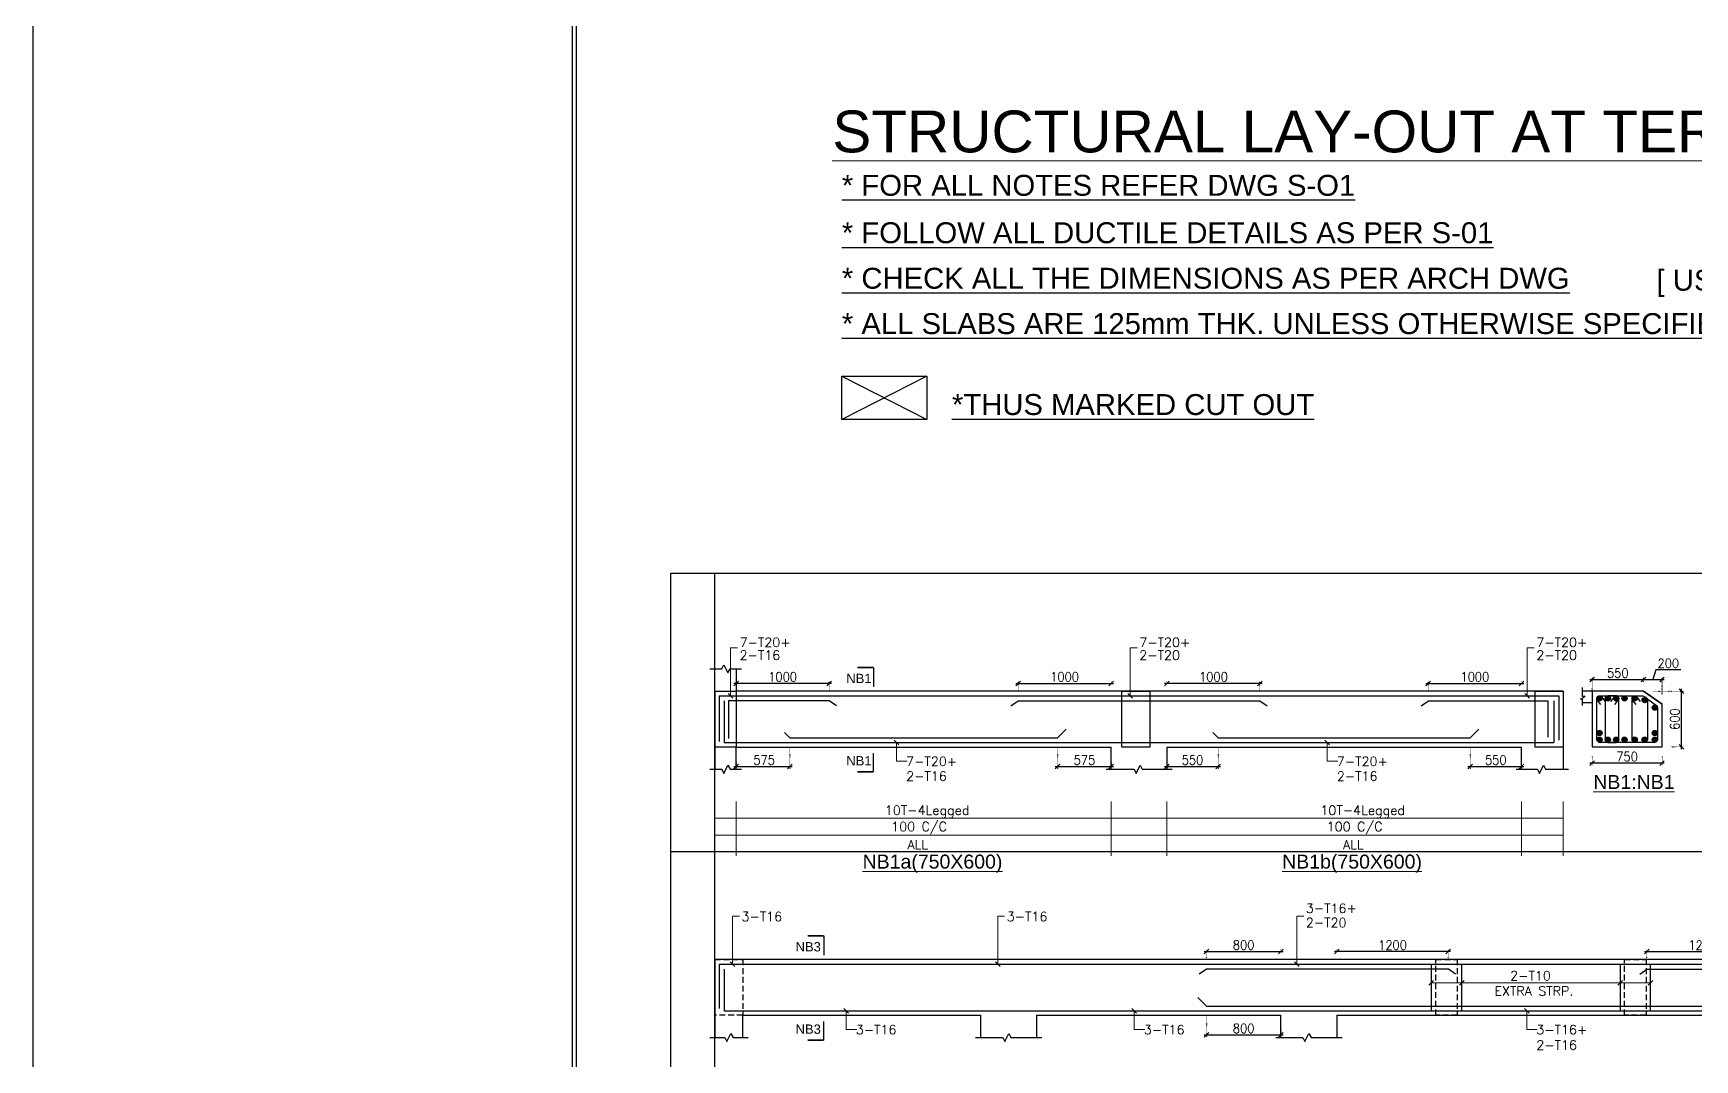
# Model space of a CAD drawing. Header units: millimetres. Extents: x 1864042 to 2029466, y -1645991 to -1593441.
# Drawn here: x 1864042 to 1881902, y -1635805 to -1624769 of the extents above; entities that cross this region are included whole.
import ezdxf
from ezdxf.enums import TextEntityAlignment as Align

# ---------------------------------------------------------------- set-up
doc = ezdxf.new("R2010")
doc.units = ezdxf.units.MM
doc.header["$MEASUREMENT"] = 0
doc.header["$PDMODE"] = 98
doc.linetypes.add('DOT', pattern=[0.25, 0, -0.25])
doc.linetypes.add('HIDDEN', pattern=[0.375, 0.25, -0.125])
for name, color, linetype in [('BEAM-230X600', 150, 'Continuous'), ('DIM', 191, 'Continuous'), ('R', 1, 'Continuous'), ('S- LAY OUT SEC. MARK.', 1, 'Continuous'), ('S- Text', 7, 'Continuous'), ('S-STRU. CUTOUT', 3, 'Continuous'), ('S-TEXT', 7, 'Continuous'), ('STEEL', 1, 'Continuous')]:
    doc.layers.add(name, color=color, linetype=linetype)
for name, color, linetype, lineweight in [('LEADER', 191, 'Continuous', 15), ('m-col', 1, 'Continuous', 20), ('s beam steel text', 7, 'Continuous', 18), ('S LS STEEL TEXT', 7, 'Continuous', 15), ('S- STTRUPS', 2, 'Continuous', 15), ('S-BEAM', 150, 'Continuous', 25), ('S-L.S. NO', 1, 'Continuous', 20), ('S-SECTION TEXT', 4, 'Continuous', 25)]:
    doc.layers.add(name, color=color, linetype=linetype, lineweight=lineweight)
doc.styles.add('arial', font='arial.ttf')
doc.styles.add('COMPLEX', font='arial.ttf')
doc.styles.add('kalpesh', font='', dxfattribs={"width": 0.75})
doc.styles.add('ROMANS', font='romans.shx')
doc.styles.add('RS', font='romans.shx', dxfattribs={"width": 0.9})
doc.styles.get('kalpesh').set_extended_font_data('Arial Unicode MS')
doc.dimstyles.new('KALPESH PATEL', dxfattribs={"dimtxt": 75, "dimasz": 75, "dimexe": 50, "dimexo": 50, "dimgap": 3, "dimtad": 1, "dimdec": 0, "dimrnd": 0.5, "dimzin": 7, "dimdsep": 46, "dimtxsty": 'kalpesh', "dimblk": 'OBLIQUE', "dimcen": 0, "dimdle": 25, "dimclrd": 8, "dimclre": 8, "dimclrt": 7, "dimadec": 0, "dimazin": 0, "dimtfac": 1, "dimtdec": 0, "dimtofl": 0, "dimtmove": 1, "dimatfit": 0, "dimldrblk": 'OBLIQUE', "dimfxl": 1, "dimtolj": 1, "dimtzin": 0, "dimlwd": -1, "dimlwe": 25, "dimarcsym": 0})
doc.dimstyles.new('pag', dxfattribs={"dimtxt": 180, "dimasz": 150, "dimexe": 100, "dimexo": 0, "dimgap": 50, "dimtad": 1, "dimdec": 0, "dimzin": 0, "dimdsep": 46, "dimtxsty": 'ROMANS', "dimblk": 'OBLIQUE', "dimcen": 0, "dimdle": 100, "dimclrd": 256, "dimclre": 256, "dimclrt": 256, "dimadec": 0, "dimazin": 0, "dimtfac": 1, "dimtdec": 0, "dimtmove": 2, "dimatfit": 3, "dimfxl": 1, "dimtolj": 1, "dimtzin": 0, "dimlwd": -1, "dimlwe": -1, "dimarcsym": 0})

# ---------------------------------------------------------------- blocks, each defined once
blk = doc.blocks.new('_Oblique')
at = {"color": 0, "linetype": 'ByBlock', "lineweight": -2}
blk.add_line((-0.5, -0.5), (0.5, 0.5), dxfattribs=at)
blk = doc.blocks.new('*D81')
at = {"layer": 'Defpoints', "color": 0, "transparency": 16777216}
for p in [(1880800, -1632442), (1881550, -1632442), (1880800, -1632615)]:
    blk.add_point(p, dxfattribs=at)
at = {"layer": 'DIM', "ltscale": 4, "transparency": 16777216}
blk.add_line((1881575, -1632615), (1880775, -1632615), dxfattribs=at)
at = {"layer": 'DIM', "color": 191, "linetype": 'DOT', "ltscale": 4, "transparency": 16777216}
for p, q in [((1880800, -1632542), (1880800, -1632640)), ((1881550, -1632542), (1881550, -1632640))]:
    blk.add_line(p, q, dxfattribs=at)
at = {"layer": 'DIM', "linetype": 'ByBlock', "transparency": 16777216, "xscale": 50, "yscale": 50, "zscale": 50, "rotation": 180}
blk.add_blockref('_Oblique', (1880800, -1632615), dxfattribs=at)
at = {"layer": 'DIM', "linetype": 'ByBlock', "transparency": 16777216, "xscale": 50, "yscale": 50, "zscale": 50}
blk.add_blockref('_Oblique', (1881550, -1632615), dxfattribs=at)
at = {"layer": 'DIM', "color": 7, "transparency": 16777216, "insert": (1881175, -1632545), "char_height": 100, "attachment_point": 5, "style": 'RS'}
blk.add_mtext('\\A1;750', dxfattribs=at)
blk = doc.blocks.new('*D60')
at = {"layer": 'Defpoints', "color": 0, "transparency": 16777216}
for p in [(1881350, -1631842), (1881758, -1631842), (1881550, -1632442)]:
    blk.add_point(p, dxfattribs=at)
at = {"layer": 'DIM', "color": 191, "linetype": 'DOT', "ltscale": 4, "transparency": 16777216}
for p, q in [((1881450, -1631842), (1881783, -1631842)), ((1881650, -1632442), (1881783, -1632442))]:
    blk.add_line(p, q, dxfattribs=at)
at = {"layer": 'DIM', "ltscale": 4, "transparency": 16777216}
blk.add_line((1881758, -1632467), (1881758, -1631817), dxfattribs=at)
at = {"layer": 'DIM', "linetype": 'ByBlock', "transparency": 16777216, "xscale": 50, "yscale": 50, "zscale": 50}
for p, rotation in [((1881758, -1631842), 90), ((1881758, -1632442), 270)]:
    blk.add_blockref('_Oblique', p, dxfattribs=dict(at, rotation=rotation))
at = {"layer": 'DIM', "color": 7, "transparency": 16777216, "insert": (1881688, -1632142), "char_height": 100, "attachment_point": 5, "rotation": 90, "style": 'RS'}
blk.add_mtext('\\A1;600', dxfattribs=at)
blk = doc.blocks.new('*D82')
at = {"layer": 'Defpoints', "color": 0, "transparency": 16777216}
for p in [(1875053, -1632343), (1875628, -1632443), (1875628, -1632653)]:
    blk.add_point(p, dxfattribs=at)
at = {"layer": 'DIM', "color": 191, "linetype": 'DOT', "ltscale": 4, "transparency": 16777216}
for p, q in [((1875053, -1632443), (1875053, -1632678)), ((1875628, -1632543), (1875628, -1632678))]:
    blk.add_line(p, q, dxfattribs=at)
at = {"layer": 'DIM', "ltscale": 4, "transparency": 16777216}
blk.add_line((1875028, -1632653), (1875653, -1632653), dxfattribs=at)
at = {"layer": 'DIM', "linetype": 'ByBlock', "transparency": 16777216, "xscale": 50, "yscale": 50, "zscale": 50, "rotation": 180}
blk.add_blockref('_Oblique', (1875053, -1632653), dxfattribs=at)
at = {"layer": 'DIM', "linetype": 'ByBlock', "transparency": 16777216, "xscale": 50, "yscale": 50, "zscale": 50}
blk.add_blockref('_Oblique', (1875628, -1632653), dxfattribs=at)
at = {"layer": 'DIM', "color": 7, "transparency": 16777216, "insert": (1875341, -1632583), "char_height": 100, "attachment_point": 5, "style": 'RS'}
blk.add_mtext('\\A1;575', dxfattribs=at)
blk = doc.blocks.new('*D83')
at = {"layer": 'Defpoints', "color": 0, "transparency": 16777216}
for p in [(1871598, -1632443), (1872173, -1632343), (1872173, -1632653)]:
    blk.add_point(p, dxfattribs=at)
at = {"layer": 'DIM', "color": 191, "linetype": 'DOT', "ltscale": 4, "transparency": 16777216}
for p, q in [((1872173, -1632443), (1872173, -1632678)), ((1871598, -1632543), (1871598, -1632678))]:
    blk.add_line(p, q, dxfattribs=at)
at = {"layer": 'DIM', "ltscale": 4, "transparency": 16777216}
blk.add_line((1871573, -1632653), (1872198, -1632653), dxfattribs=at)
at = {"layer": 'DIM', "linetype": 'ByBlock', "transparency": 16777216, "xscale": 50, "yscale": 50, "zscale": 50, "rotation": 180}
blk.add_blockref('_Oblique', (1871598, -1632653), dxfattribs=at)
at = {"layer": 'DIM', "linetype": 'ByBlock', "transparency": 16777216, "xscale": 50, "yscale": 50, "zscale": 50}
blk.add_blockref('_Oblique', (1872173, -1632653), dxfattribs=at)
at = {"layer": 'DIM', "color": 7, "transparency": 16777216, "insert": (1871898, -1632583), "char_height": 100, "attachment_point": 5, "style": 'RS'}
blk.add_mtext('\\A1;575', dxfattribs=at)
blk = doc.blocks.new('*D84')
at = {"layer": 'Defpoints', "color": 0, "transparency": 16777216}
for p in [(1871598, -1631758), (1871598, -1631842), (1872598, -1631944)]:
    blk.add_point(p, dxfattribs=at)
at = {"layer": 'DIM', "color": 191, "linetype": 'DOT', "ltscale": 4, "transparency": 16777216}
for p, q in [((1871598, -1631742), (1871598, -1631733)), ((1872598, -1631844), (1872598, -1631733))]:
    blk.add_line(p, q, dxfattribs=at)
at = {"layer": 'DIM', "ltscale": 4, "transparency": 16777216}
blk.add_line((1872623, -1631758), (1871573, -1631758), dxfattribs=at)
at = {"layer": 'DIM', "linetype": 'ByBlock', "transparency": 16777216, "xscale": 50, "yscale": 50, "zscale": 50, "rotation": 180}
blk.add_blockref('_Oblique', (1871598, -1631758), dxfattribs=at)
at = {"layer": 'DIM', "linetype": 'ByBlock', "transparency": 16777216, "xscale": 50, "yscale": 50, "zscale": 50}
blk.add_blockref('_Oblique', (1872598, -1631758), dxfattribs=at)
at = {"layer": 'DIM', "color": 7, "transparency": 16777216, "insert": (1872098, -1631688), "char_height": 100, "attachment_point": 5, "style": 'RS'}
blk.add_mtext('\\A1;1000', dxfattribs=at)
blk = doc.blocks.new('*D85')
at = {"layer": 'Defpoints', "color": 0, "transparency": 16777216}
for p in [(1875628, -1631758), (1875628, -1631842), (1874628, -1631944)]:
    blk.add_point(p, dxfattribs=at)
at = {"layer": 'DIM', "color": 191, "linetype": 'DOT', "ltscale": 4, "transparency": 16777216}
for p, q in [((1874628, -1631844), (1874628, -1631733)), ((1875628, -1631742), (1875628, -1631733))]:
    blk.add_line(p, q, dxfattribs=at)
at = {"layer": 'DIM', "ltscale": 4, "transparency": 16777216}
blk.add_line((1874603, -1631758), (1875653, -1631758), dxfattribs=at)
at = {"layer": 'DIM', "linetype": 'ByBlock', "transparency": 16777216, "xscale": 50, "yscale": 50, "zscale": 50, "rotation": 180}
blk.add_blockref('_Oblique', (1874628, -1631758), dxfattribs=at)
at = {"layer": 'DIM', "linetype": 'ByBlock', "transparency": 16777216, "xscale": 50, "yscale": 50, "zscale": 50}
blk.add_blockref('_Oblique', (1875628, -1631758), dxfattribs=at)
at = {"layer": 'DIM', "color": 7, "transparency": 16777216, "insert": (1875128, -1631688), "char_height": 100, "attachment_point": 5, "style": 'RS'}
blk.add_mtext('\\A1;1000', dxfattribs=at)
blk = doc.blocks.new('*D86')
at = {"layer": 'Defpoints', "color": 0, "transparency": 16777216}
for p in [(1879488, -1632343), (1880038, -1632442), (1880038, -1632653)]:
    blk.add_point(p, dxfattribs=at)
at = {"layer": 'DIM', "color": 191, "linetype": 'DOT', "ltscale": 4, "transparency": 16777216}
for p, q in [((1879488, -1632443), (1879488, -1632678)), ((1880038, -1632542), (1880038, -1632678))]:
    blk.add_line(p, q, dxfattribs=at)
at = {"layer": 'DIM', "ltscale": 4, "transparency": 16777216}
blk.add_line((1879463, -1632653), (1880063, -1632653), dxfattribs=at)
at = {"layer": 'DIM', "linetype": 'ByBlock', "transparency": 16777216, "xscale": 50, "yscale": 50, "zscale": 50, "rotation": 180}
blk.add_blockref('_Oblique', (1879488, -1632653), dxfattribs=at)
at = {"layer": 'DIM', "linetype": 'ByBlock', "transparency": 16777216, "xscale": 50, "yscale": 50, "zscale": 50}
blk.add_blockref('_Oblique', (1880038, -1632653), dxfattribs=at)
at = {"layer": 'DIM', "color": 7, "transparency": 16777216, "insert": (1879763, -1632583), "char_height": 100, "attachment_point": 5, "style": 'RS'}
blk.add_mtext('\\A1;550', dxfattribs=at)
blk = doc.blocks.new('*D87')
at = {"layer": 'Defpoints', "color": 0, "transparency": 16777216}
for p in [(1876228, -1632443), (1876778, -1632343), (1876778, -1632653)]:
    blk.add_point(p, dxfattribs=at)
at = {"layer": 'DIM', "color": 191, "linetype": 'DOT', "ltscale": 4, "transparency": 16777216}
for p, q in [((1876778, -1632443), (1876778, -1632678)), ((1876228, -1632543), (1876228, -1632678))]:
    blk.add_line(p, q, dxfattribs=at)
at = {"layer": 'DIM', "ltscale": 4, "transparency": 16777216}
blk.add_line((1876203, -1632653), (1876803, -1632653), dxfattribs=at)
at = {"layer": 'DIM', "linetype": 'ByBlock', "transparency": 16777216, "xscale": 50, "yscale": 50, "zscale": 50, "rotation": 180}
blk.add_blockref('_Oblique', (1876228, -1632653), dxfattribs=at)
at = {"layer": 'DIM', "linetype": 'ByBlock', "transparency": 16777216, "xscale": 50, "yscale": 50, "zscale": 50}
blk.add_blockref('_Oblique', (1876778, -1632653), dxfattribs=at)
at = {"layer": 'DIM', "color": 7, "transparency": 16777216, "insert": (1876503, -1632583), "char_height": 100, "attachment_point": 5, "style": 'RS'}
blk.add_mtext('\\A1;550', dxfattribs=at)
blk = doc.blocks.new('*D88')
at = {"layer": 'Defpoints', "color": 0, "transparency": 16777216}
for p in [(1876228, -1631758), (1876228, -1631842), (1877228, -1631944)]:
    blk.add_point(p, dxfattribs=at)
at = {"layer": 'DIM', "color": 191, "linetype": 'DOT', "ltscale": 4, "transparency": 16777216}
for p, q in [((1876228, -1631742), (1876228, -1631733)), ((1877228, -1631844), (1877228, -1631733))]:
    blk.add_line(p, q, dxfattribs=at)
at = {"layer": 'DIM', "ltscale": 4, "transparency": 16777216}
blk.add_line((1877253, -1631758), (1876203, -1631758), dxfattribs=at)
at = {"layer": 'DIM', "linetype": 'ByBlock', "transparency": 16777216, "xscale": 50, "yscale": 50, "zscale": 50, "rotation": 180}
blk.add_blockref('_Oblique', (1876228, -1631758), dxfattribs=at)
at = {"layer": 'DIM', "linetype": 'ByBlock', "transparency": 16777216, "xscale": 50, "yscale": 50, "zscale": 50}
blk.add_blockref('_Oblique', (1877228, -1631758), dxfattribs=at)
at = {"layer": 'DIM', "color": 7, "transparency": 16777216, "insert": (1876728, -1631688), "char_height": 100, "attachment_point": 5, "style": 'RS'}
blk.add_mtext('\\A1;1000', dxfattribs=at)
blk = doc.blocks.new('*D89')
at = {"layer": 'Defpoints', "color": 0, "transparency": 16777216}
for p in [(1880038, -1631758), (1880038, -1631842), (1879038, -1631944)]:
    blk.add_point(p, dxfattribs=at)
at = {"layer": 'DIM', "color": 191, "linetype": 'DOT', "ltscale": 4, "transparency": 16777216}
for p, q in [((1879038, -1631844), (1879038, -1631733)), ((1880038, -1631742), (1880038, -1631733))]:
    blk.add_line(p, q, dxfattribs=at)
at = {"layer": 'DIM', "ltscale": 4, "transparency": 16777216}
blk.add_line((1879013, -1631758), (1880063, -1631758), dxfattribs=at)
at = {"layer": 'DIM', "linetype": 'ByBlock', "transparency": 16777216, "xscale": 50, "yscale": 50, "zscale": 50, "rotation": 180}
blk.add_blockref('_Oblique', (1879038, -1631758), dxfattribs=at)
at = {"layer": 'DIM', "linetype": 'ByBlock', "transparency": 16777216, "xscale": 50, "yscale": 50, "zscale": 50}
blk.add_blockref('_Oblique', (1880038, -1631758), dxfattribs=at)
at = {"layer": 'DIM', "color": 7, "transparency": 16777216, "insert": (1879538, -1631688), "char_height": 100, "attachment_point": 5, "style": 'RS'}
blk.add_mtext('\\A1;1000', dxfattribs=at)
blk = doc.blocks.new('*D94')
at = {"layer": 'Defpoints', "color": 0, "transparency": 16777216}
for p in [(1878053, -1634642), (1878053, -1634727), (1879253, -1634829)]:
    blk.add_point(p, dxfattribs=at)
at = {"layer": 'DIM', "ltscale": 4, "transparency": 16777216}
blk.add_line((1879278, -1634642), (1878028, -1634642), dxfattribs=at)
at = {"layer": 'DIM', "color": 191, "linetype": 'DOT', "ltscale": 4, "transparency": 16777216}
for p, q in [((1878053, -1634627), (1878053, -1634617)), ((1879253, -1634729), (1879253, -1634617))]:
    blk.add_line(p, q, dxfattribs=at)
at = {"layer": 'DIM', "linetype": 'ByBlock', "transparency": 16777216, "xscale": 50, "yscale": 50, "zscale": 50, "rotation": 180}
blk.add_blockref('_Oblique', (1878053, -1634642), dxfattribs=at)
at = {"layer": 'DIM', "linetype": 'ByBlock', "transparency": 16777216, "xscale": 50, "yscale": 50, "zscale": 50}
blk.add_blockref('_Oblique', (1879253, -1634642), dxfattribs=at)
at = {"layer": 'DIM', "color": 7, "transparency": 16777216, "insert": (1878653, -1634572), "char_height": 100, "attachment_point": 5, "style": 'RS'}
blk.add_mtext('\\A1;1200', dxfattribs=at)
blk = doc.blocks.new('*D95')
at = {"layer": 'Defpoints', "color": 0, "transparency": 16777216}
for p in [(1877453, -1634642), (1877453, -1634727), (1876653, -1634829)]:
    blk.add_point(p, dxfattribs=at)
at = {"layer": 'DIM', "ltscale": 4, "transparency": 16777216}
blk.add_line((1876628, -1634642), (1877478, -1634642), dxfattribs=at)
at = {"layer": 'DIM', "color": 191, "linetype": 'DOT', "ltscale": 4, "transparency": 16777216}
for p, q in [((1876653, -1634729), (1876653, -1634617)), ((1877453, -1634627), (1877453, -1634617))]:
    blk.add_line(p, q, dxfattribs=at)
at = {"layer": 'DIM', "linetype": 'ByBlock', "transparency": 16777216, "xscale": 50, "yscale": 50, "zscale": 50, "rotation": 180}
blk.add_blockref('_Oblique', (1876653, -1634642), dxfattribs=at)
at = {"layer": 'DIM', "linetype": 'ByBlock', "transparency": 16777216, "xscale": 50, "yscale": 50, "zscale": 50}
blk.add_blockref('_Oblique', (1877453, -1634642), dxfattribs=at)
at = {"layer": 'DIM', "color": 7, "transparency": 16777216, "insert": (1877053, -1634572), "char_height": 100, "attachment_point": 5, "style": 'RS'}
blk.add_mtext('\\A1;800', dxfattribs=at)
blk = doc.blocks.new('*D96')
at = {"layer": 'Defpoints', "color": 0, "transparency": 16777216}
for p in [(1882588, -1634642), (1882588, -1634727), (1881388, -1634829)]:
    blk.add_point(p, dxfattribs=at)
at = {"layer": 'DIM', "ltscale": 4, "transparency": 16777216}
blk.add_line((1881363, -1634642), (1882613, -1634642), dxfattribs=at)
at = {"layer": 'DIM', "color": 191, "linetype": 'DOT', "ltscale": 4, "transparency": 16777216}
for p, q in [((1881388, -1634729), (1881388, -1634617)), ((1882588, -1634627), (1882588, -1634617))]:
    blk.add_line(p, q, dxfattribs=at)
at = {"layer": 'DIM', "linetype": 'ByBlock', "transparency": 16777216, "xscale": 50, "yscale": 50, "zscale": 50, "rotation": 180}
blk.add_blockref('_Oblique', (1881388, -1634642), dxfattribs=at)
at = {"layer": 'DIM', "linetype": 'ByBlock', "transparency": 16777216, "xscale": 50, "yscale": 50, "zscale": 50}
blk.add_blockref('_Oblique', (1882588, -1634642), dxfattribs=at)
at = {"layer": 'DIM', "color": 7, "transparency": 16777216, "insert": (1881988, -1634572), "char_height": 100, "attachment_point": 5, "style": 'RS'}
blk.add_mtext('\\A1;1200', dxfattribs=at)
blk = doc.blocks.new('*D105')
at = {"layer": 'Defpoints', "color": 0, "transparency": 16777216}
for p in [(1876653, -1635227), (1877453, -1635327), (1877453, -1635537)]:
    blk.add_point(p, dxfattribs=at)
at = {"layer": 'DIM', "color": 191, "linetype": 'DOT', "ltscale": 4, "transparency": 16777216}
for p, q in [((1876653, -1635327), (1876653, -1635562)), ((1877453, -1635427), (1877453, -1635562))]:
    blk.add_line(p, q, dxfattribs=at)
at = {"layer": 'DIM', "ltscale": 4, "transparency": 16777216}
blk.add_line((1876628, -1635537), (1877478, -1635537), dxfattribs=at)
at = {"layer": 'DIM', "linetype": 'ByBlock', "transparency": 16777216, "xscale": 50, "yscale": 50, "zscale": 50, "rotation": 180}
blk.add_blockref('_Oblique', (1876653, -1635537), dxfattribs=at)
at = {"layer": 'DIM', "linetype": 'ByBlock', "transparency": 16777216, "xscale": 50, "yscale": 50, "zscale": 50}
blk.add_blockref('_Oblique', (1877453, -1635537), dxfattribs=at)
at = {"layer": 'DIM', "color": 7, "transparency": 16777216, "insert": (1877053, -1635467), "char_height": 100, "attachment_point": 5, "style": 'RS'}
blk.add_mtext('\\A1;800', dxfattribs=at)
blk = doc.blocks.new('*D58')
at = {"layer": 'Defpoints', "color": 0, "transparency": 16777216}
for p in [(1881350, -1631718), (1881350, -1631842), (1880800, -1631967)]:
    blk.add_point(p, dxfattribs=at)
at = {"layer": 'DIM', "ltscale": 4, "transparency": 16777216}
blk.add_line((1880775, -1631718), (1881375, -1631718), dxfattribs=at)
at = {"layer": 'DIM', "color": 191, "linetype": 'DOT', "ltscale": 4, "transparency": 16777216}
for p, q in [((1880800, -1631867), (1880800, -1631693)), ((1881350, -1631742), (1881350, -1631693))]:
    blk.add_line(p, q, dxfattribs=at)
at = {"layer": 'DIM', "linetype": 'ByBlock', "transparency": 16777216, "xscale": 50, "yscale": 50, "zscale": 50, "rotation": 180}
blk.add_blockref('_Oblique', (1880800, -1631718), dxfattribs=at)
at = {"layer": 'DIM', "linetype": 'ByBlock', "transparency": 16777216, "xscale": 50, "yscale": 50, "zscale": 50}
blk.add_blockref('_Oblique', (1881350, -1631718), dxfattribs=at)
at = {"layer": 'DIM', "color": 7, "transparency": 16777216, "insert": (1881075, -1631648), "char_height": 100, "attachment_point": 5, "style": 'RS'}
blk.add_mtext('\\A1;550', dxfattribs=at)
blk = doc.blocks.new('*D59')
at = {"layer": 'Defpoints', "color": 0, "transparency": 16777216}
for p in [(1881550, -1631718), (1881350, -1631842), (1881550, -1631982)]:
    blk.add_point(p, dxfattribs=at)
at = {"layer": 'DIM', "transparency": 16777216}
for p, q in [((1881325, -1631718), (1881575, -1631718)), ((1881482, -1631613), (1881450, -1631718)), ((1881753, -1631613), (1881482, -1631613))]:
    blk.add_line(p, q, dxfattribs=at)
at = {"layer": 'DIM', "color": 191, "linetype": 'DOT', "transparency": 16777216}
for p, q in [((1881350, -1631742), (1881350, -1631693)), ((1881550, -1631882), (1881550, -1631693))]:
    blk.add_line(p, q, dxfattribs=at)
at = {"layer": 'DIM', "linetype": 'ByBlock', "transparency": 16777216, "xscale": 50, "yscale": 50, "zscale": 50, "rotation": 180}
blk.add_blockref('_Oblique', (1881350, -1631718), dxfattribs=at)
at = {"layer": 'DIM', "linetype": 'ByBlock', "transparency": 16777216, "xscale": 50, "yscale": 50, "zscale": 50}
blk.add_blockref('_Oblique', (1881550, -1631718), dxfattribs=at)
at = {"layer": 'DIM', "color": 7, "transparency": 16777216, "insert": (1881618, -1631543), "char_height": 100, "attachment_point": 5, "style": 'RS'}
blk.add_mtext('\\A1;200', dxfattribs=at)
blk = doc.blocks.new('G$CC4BD2372')
at = {"layer": 'BEAM-230X600', "elevation": 0}
blk.add_lwpolyline([(550, 600), (0, 600), (0, 0), (750, 0), (750, 460)], close=True, dxfattribs=at)

msp = doc.modelspace()

# ---------------------------------------------------------------- hatches: boundary and pattern name
at = {"layer": 'STEEL', "linetype": 'ByBlock'}
h = msp.add_hatch(color=256, dxfattribs=at)
h.dxf.hatch_style = 1
edge = h.paths.add_edge_path()
edge.add_arc((1880878.5, -1631920.3), 28.1, 0, 360)
h = msp.add_hatch(color=256, dxfattribs=at)
h.dxf.hatch_style = 1
edge = h.paths.add_edge_path()
edge.add_arc((1880878.5, -1631920.3), 28.1, -180, 180, ccw=False)
h = msp.add_hatch(color=256, dxfattribs=at)
h.dxf.hatch_style = 1
edge = h.paths.add_edge_path()
edge.add_arc((1880968.3, -1631920.3), 28.1, 0, 360)
h = msp.add_hatch(color=256, dxfattribs=at)
h.dxf.hatch_style = 1
edge = h.paths.add_edge_path()
edge.add_arc((1880968.3, -1631920.3), 28.1, -180, 180, ccw=False)
h = msp.add_hatch(color=256, dxfattribs=at)
h.dxf.hatch_style = 1
edge = h.paths.add_edge_path()
edge.add_arc((1881058, -1631920.3), 28.1, 0, 360)
h = msp.add_hatch(color=256, dxfattribs=at)
h.dxf.hatch_style = 1
edge = h.paths.add_edge_path()
edge.add_arc((1881058, -1631920.3), 28.1, -180, 180, ccw=False)
h = msp.add_hatch(color=256, dxfattribs=at)
h.dxf.hatch_style = 1
edge = h.paths.add_edge_path()
edge.add_arc((1881147.7, -1631920.3), 28.1, -180, 180, ccw=False)
h = msp.add_hatch(color=256, dxfattribs=at)
h.dxf.hatch_style = 1
edge = h.paths.add_edge_path()
edge.add_arc((1881147.7, -1631920.3), 28.1, 0, 360)
h = msp.add_hatch(color=256, dxfattribs=at)
h.dxf.hatch_style = 1
edge = h.paths.add_edge_path()
edge.add_arc((1881255.9, -1631920.3), 28.1, 0, 360, ccw=False)
h = msp.add_hatch(color=256, dxfattribs=at)
h.dxf.hatch_style = 1
edge = h.paths.add_edge_path()
edge.add_arc((1881255.9, -1631920.3), 28.1, 180, 540)
h = msp.add_hatch(color=256, dxfattribs=at)
h.dxf.hatch_style = 1
edge = h.paths.add_edge_path()
edge.add_arc((1881364.2, -1631938.1), 28.1, 0, 360, ccw=False)
h = msp.add_hatch(color=256, dxfattribs=at)
h.dxf.hatch_style = 1
edge = h.paths.add_edge_path()
edge.add_arc((1881364.2, -1631938.1), 28.1, 180, 540)
h = msp.add_hatch(color=256, dxfattribs=at)
h.dxf.hatch_style = 1
edge = h.paths.add_edge_path()
edge.add_arc((1881472.4, -1632018.8), 28.1, 0, 360, ccw=False)
h = msp.add_hatch(color=256, dxfattribs=at)
h.dxf.hatch_style = 1
edge = h.paths.add_edge_path()
edge.add_arc((1881472.4, -1632018.8), 28.1, 180, 540)
h = msp.add_hatch(color=256, dxfattribs=at)
h.dxf.hatch_style = 1
edge = h.paths.add_edge_path()
edge.add_arc((1880878.5, -1632292.2), 28.1, 0, 360)
h = msp.add_hatch(color=256, dxfattribs=at)
h.dxf.hatch_style = 1
edge = h.paths.add_edge_path()
edge.add_arc((1880878.5, -1632292.2), 28.1, -180, 180, ccw=False)
h = msp.add_hatch(color=256, dxfattribs=at)
h.dxf.hatch_style = 1
edge = h.paths.add_edge_path()
edge.add_arc((1881472.4, -1632292.2), 28.1, 0, 360)
h = msp.add_hatch(color=256, dxfattribs=at)
h.dxf.hatch_style = 1
edge = h.paths.add_edge_path()
edge.add_arc((1881472.4, -1632292.2), 28.1, -180, 180, ccw=False)
h = msp.add_hatch(color=256, dxfattribs=at)
h.dxf.hatch_style = 1
edge = h.paths.add_edge_path()
edge.add_arc((1880878.5, -1632364.1), 28.1, 0, 360)
h = msp.add_hatch(color=256, dxfattribs=at)
h.dxf.hatch_style = 1
edge = h.paths.add_edge_path()
edge.add_arc((1880878.5, -1632364.1), 28.1, -180, 180, ccw=False)
h = msp.add_hatch(color=256, dxfattribs=at)
h.dxf.hatch_style = 1
edge = h.paths.add_edge_path()
edge.add_arc((1880968.3, -1632364.1), 28.1, 0, 360)
h = msp.add_hatch(color=256, dxfattribs=at)
h.dxf.hatch_style = 1
edge = h.paths.add_edge_path()
edge.add_arc((1880968.3, -1632364.1), 28.1, -180, 180, ccw=False)
h = msp.add_hatch(color=256, dxfattribs=at)
h.dxf.hatch_style = 1
edge = h.paths.add_edge_path()
edge.add_arc((1881058, -1632364.1), 28.1, 0, 360)
h = msp.add_hatch(color=256, dxfattribs=at)
h.dxf.hatch_style = 1
edge = h.paths.add_edge_path()
edge.add_arc((1881058, -1632364.1), 28.1, -180, 180, ccw=False)
h = msp.add_hatch(color=256, dxfattribs=at)
h.dxf.hatch_style = 1
edge = h.paths.add_edge_path()
edge.add_arc((1881147.7, -1632364.1), 28.1, 0, 360)
h = msp.add_hatch(color=256, dxfattribs=at)
h.dxf.hatch_style = 1
edge = h.paths.add_edge_path()
edge.add_arc((1881147.7, -1632364.1), 28.1, -180, 180, ccw=False)
h = msp.add_hatch(color=256, dxfattribs=at)
h.dxf.hatch_style = 1
edge = h.paths.add_edge_path()
edge.add_arc((1881255.9, -1632364.1), 28.1, 0, 360)
h = msp.add_hatch(color=256, dxfattribs=at)
h.dxf.hatch_style = 1
edge = h.paths.add_edge_path()
edge.add_arc((1881255.9, -1632364.1), 28.1, -180, 180, ccw=False)
h = msp.add_hatch(color=256, dxfattribs=at)
h.dxf.hatch_style = 1
edge = h.paths.add_edge_path()
edge.add_arc((1881364.2, -1632364.1), 28.1, 0, 360)
h = msp.add_hatch(color=256, dxfattribs=at)
h.dxf.hatch_style = 1
edge = h.paths.add_edge_path()
edge.add_arc((1881364.2, -1632364.1), 28.1, -180, 180, ccw=False)
h = msp.add_hatch(color=256, dxfattribs=at)
h.dxf.hatch_style = 1
edge = h.paths.add_edge_path()
edge.add_arc((1881472.4, -1632364.1), 28.1, 0, 360)
h = msp.add_hatch(color=256, dxfattribs=at)
h.dxf.hatch_style = 1
edge = h.paths.add_edge_path()
edge.add_arc((1881472.4, -1632364.1), 28.1, -180, 180, ccw=False)

# ---------------------------------------------------------------- linework, layer by layer
at = {"color": 2}
msp.add_lwpolyline([(2029466.2, -1645991.4), (1864041.6, -1645991.4), (1864041.6, -1593441.4), (2029466.2, -1593441.4)], close=True, dxfattribs=at)
at = {"lineweight": -3}
for points in [[(1901338.8, -1641991.4), (1869838.8, -1641991.4), (1869838.8, -1597441.4), (1901338.8, -1597441.4)], [(1869882.3, -1641947.9), (1869882.3, -1597484.9), (1901295.3, -1597484.9), (1901295.3, -1641947.9)]]:
    msp.add_lwpolyline(points, close=True, dxfattribs=at)
at = {"layer": 'Defpoints', "color": 251}
for p, q in [((1871368.4, -1640541.5), (1871368.4, -1630574.5)), ((1892280.8, -1633570.8), (1870896.2, -1633570.8))]:
    msp.add_line(p, q, dxfattribs=at)
msp.add_lwpolyline([(1870896.2, -1630574.5), (1892280.8, -1630574.5), (1892280.8, -1640541.5), (1870896.2, -1640541.5)], close=True, dxfattribs=at)
at = {"layer": 'm-col', "lineweight": 25}
for p, q in [((1871368.4, -1631842.3), (1871368.4, -1631602.7)), ((1871598.4, -1631602.7), (1871598.4, -1631842.3)), ((1871368.4, -1631842.3), (1871368.4, -1632442.3)), ((1880488.4, -1631842.3), (1880488.4, -1632681.9)), ((1871368.4, -1632442.3), (1871368.4, -1632681.9)), ((1871598.4, -1632681.9), (1871598.4, -1632442.3)), ((1875628.5, -1632681.9), (1875628.5, -1632442.3)), ((1876228.5, -1632442.3), (1876228.5, -1632681.9)), ((1880038.4, -1632681.9), (1880038.4, -1632442.3)), ((1871368.4, -1634726.8), (1871368.4, -1635326.8)), ((1871368.4, -1635326.8), (1871368.4, -1635566.3)), ((1871668.4, -1635566.3), (1871668.4, -1635326.8)), ((1874226.5, -1635566.3), (1874226.5, -1635326.8)), ((1874826.5, -1635326.8), (1874826.5, -1635566.3)), ((1877453.4, -1635566.3), (1877453.4, -1635326.8)), ((1878053.4, -1635326.8), (1878053.4, -1635566.3))]:
    msp.add_line(p, q, dxfattribs=at)
for points in [[(1871313.6, -1631602.7), (1871444.4, -1631602.7), (1871466.6, -1631559.1), (1871509.7, -1631646.3), (1871531.9, -1631602.7), (1871655.4, -1631602.7)], [(1871313.6, -1632681.9), (1871444.4, -1632681.9), (1871466.6, -1632725.4), (1871509.7, -1632638.3), (1871531.9, -1632681.9), (1871655.4, -1632681.9)], [(1875573.7, -1632681.9), (1875875.5, -1632681.9), (1875897.7, -1632725.4), (1875940.8, -1632638.3), (1875963, -1632681.9), (1876285.6, -1632681.9)], [(1879983.6, -1632681.9), (1880211.6, -1632681.9), (1880233.8, -1632725.4), (1880276.9, -1632638.3), (1880299.1, -1632681.9), (1880545.2, -1632681.9)], [(1871313.6, -1635566.3), (1871476.6, -1635566.3), (1871498.8, -1635609.9), (1871541.9, -1635522.8), (1871564.1, -1635566.3), (1871725.4, -1635566.3)], [(1874171.7, -1635566.3), (1874462.6, -1635566.3), (1874484.8, -1635609.9), (1874527.9, -1635522.8), (1874550.1, -1635566.3), (1874883.6, -1635566.3)], [(1877398.6, -1635566.3), (1877689.5, -1635566.3), (1877711.7, -1635609.9), (1877754.8, -1635522.8), (1877777, -1635566.3), (1878110.4, -1635566.3)]]:
    msp.add_lwpolyline(points, dxfattribs=at)
at = {"layer": 'R', "color": 1, "linetype": 'Continuous'}
msp.add_lwpolyline([(1873646.4, -1628454.4), (1873646.4, -1628920.8), (1872734, -1628920.8), (1872734, -1628454.4)], close=True, dxfattribs=at)
at = {"layer": 'S- LAY OUT SEC. MARK.', "ltscale": 50}
for p, q in [((1873073.8, -1631587.5), (1873073.8, -1631795.2)), ((1873073.8, -1632708.4), (1873073.8, -1632509.6)), ((1872539.9, -1634471.9), (1872539.9, -1634679.7)), ((1872539.9, -1635592.9), (1872539.9, -1635394.1))]:
    msp.add_line(p, q, dxfattribs=at)
at = {"layer": 'S- LAY OUT SEC. MARK.', "ltscale": 50, "const_width": 19.2}
for points in [[(1873073.8, -1631587.5), (1872900.4, -1631587.5)], [(1873073.8, -1632708.4), (1872900.4, -1632708.4)], [(1872539.9, -1634471.9), (1872366.5, -1634471.9)], [(1872539.9, -1635592.9), (1872366.5, -1635592.9)]]:
    msp.add_lwpolyline(points, dxfattribs=at)
at = {"layer": 'S- STTRUPS', "ltscale": 50}
for p, q in [((1871368.4, -1633027.9), (1871368.4, -1633613.6)), ((1871598.4, -1633027.9), (1871598.4, -1633613.6)), ((1875628.5, -1633027.9), (1875628.5, -1633613.6)), ((1876228.5, -1633027.9), (1876228.5, -1633613.6)), ((1880038.4, -1633027.9), (1880038.4, -1633613.6)), ((1880488.1, -1633027.9), (1880488.1, -1633613.6)), ((1880488.1, -1633208.9), (1871368.4, -1633208.9)), ((1880488.1, -1633389.8), (1871368.4, -1633389.8)), ((1880488.1, -1633570.8), (1871368.4, -1633570.8))]:
    msp.add_line(p, q, dxfattribs=at)
at = {"layer": 'S-BEAM'}
for p, q in [((1880488.4, -1631842.3), (1871598.4, -1631842.3)), ((1871598.4, -1632442.3), (1875628.5, -1632442.3)), ((1876228.5, -1632442.3), (1880038.4, -1632442.3)), ((1889728.4, -1634726.8), (1871368.4, -1634726.8)), ((1871668.4, -1635326.8), (1874226.5, -1635326.8)), ((1874826.5, -1635326.8), (1877453.4, -1635326.8)), ((1878053.4, -1635326.8), (1882588.4, -1635326.8))]:
    msp.add_line(p, q, dxfattribs=at)
at = {"layer": 'S-BEAM', "ltscale": 350}
for p, q in [((1880800.5, -1631842.2), (1880695.3, -1631842.2)), ((1881350.4, -1631842.2), (1880800.5, -1631842.2)), ((1881350.4, -1631842.2), (1881550.5, -1631982)), ((1880800.5, -1631967.3), (1880695.3, -1631967.3)), ((1880800.5, -1631967.3), (1880800.5, -1632442.2)), ((1881550.5, -1632442.2), (1881550.5, -1631982)), ((1880800.5, -1632442.2), (1881550.5, -1632442.2))]:
    msp.add_line(p, q, dxfattribs=at)
at = {"layer": 'S-BEAM', "ltscale": 250}
for points in [[(1871368.4, -1631842.3), (1871598.4, -1631842.3), (1871598.4, -1632442.3), (1871368.4, -1632442.3)], [(1875743.5, -1631842.3), (1876043.5, -1631842.3), (1876043.5, -1632442.3), (1875743.5, -1632442.3)], [(1880188.1, -1631842.3), (1880488.4, -1631842.3), (1880488.4, -1632442.3), (1880188.1, -1632442.3)]]:
    msp.add_lwpolyline(points, close=True, dxfattribs=at)
at = {"layer": 'S-BEAM', "ltscale": 350}
msp.add_lwpolyline([(1880695.3, -1631996.8), (1880695.3, -1631926.8), (1880673.3, -1631926.8), (1880723.1, -1631900.4), (1880695.3, -1631900.4), (1880695.3, -1631801.9)], dxfattribs=at)
at = {"layer": 'S-BEAM', "linetype": 'HIDDEN', "ltscale": 250}
for points in [[(1871368.4, -1634726.8), (1871668.4, -1634726.8), (1871668.4, -1635326.8), (1871368.4, -1635326.8)], [(1879118.4, -1634726.8), (1879348.4, -1634726.8), (1879348.4, -1635326.8), (1879118.4, -1635326.8)], [(1881148.4, -1634726.8), (1881378.4, -1634726.8), (1881378.4, -1635326.8), (1881148.4, -1635326.8)]]:
    msp.add_lwpolyline(points, close=True, dxfattribs=at)
at = {"layer": 'S-STRU. CUTOUT', "ltscale": 0.5}
for p, q in [((1873646.4, -1628454.4), (1872734, -1628920.8)), ((1872734, -1628454.4), (1873646.4, -1628920.8))]:
    msp.add_line(p, q, dxfattribs=at)
at = {"layer": 'STEEL', "lineweight": 25}
for p, q in [((1871416.4, -1631892.3), (1880440.1, -1631892.3)), ((1871416.4, -1631892.3), (1871416.4, -1632384.5)), ((1880440.1, -1631892.3), (1880440.1, -1632370.4)), ((1871468.4, -1631946.2), (1871468.4, -1632392.2)), ((1880388.1, -1631946.2), (1880388.1, -1632392.5)), ((1871468.4, -1632392.2), (1880388.1, -1632392.5)), ((1871416.4, -1634776.8), (1889680.4, -1634776.8)), ((1871416.4, -1634776.8), (1871416.4, -1635254.8)), ((1871468.4, -1634830.7), (1871468.4, -1635276.7)), ((1871468.4, -1635276.7), (1889628.4, -1635276.7))]:
    msp.add_line(p, q, dxfattribs=at)
at = {"layer": 'STEEL', "linetype": 'ByBlock'}
for points in [[(1880893.8, -1631986.8), (1880856.2, -1631937.4, -0.6206929), (1880878.5, -1631892.2), (1881328.4, -1631892.2, -0.2064305), (1881382.4, -1631916.6), (1881490.1, -1631997, -0.2261169), (1881500.5, -1632018.8), (1881500.5, -1632364.1, -0.4142136), (1881472.4, -1632392.2), (1880878.5, -1632392.2, -0.4142136), (1880850.4, -1632364.1), (1880850.4, -1631920.3, -0.6399047), (1880896.8, -1631898.9), (1880938.5, -1631952.8)], [(1881042.7, -1631986.8), (1881079.4, -1631938.6, 0.600629), (1881058, -1631892.2), (1880968.3, -1631892.2, 0.4142136), (1880940.1, -1631920.3), (1880940.1, -1632364.1, 0.4142136), (1880968.3, -1632392.2), (1881058, -1632392.2, 0.4142136), (1881086.1, -1632364.1), (1881086.1, -1631920.3, 0.7559382), (1881034.1, -1631905.6), (1880998.1, -1631952.8)], [(1881271.2, -1631987), (1881234.6, -1631938.8, -0.6400098), (1881255.9, -1631892.2), (1881330.2, -1631892.2, -0.3927839), (1881392.3, -1631946.3), (1881392.3, -1632364.1, -0.4142136), (1881364.2, -1632392.2), (1881255.9, -1632392.2, -0.4142136), (1881227.8, -1632364.1), (1881227.8, -1631920.5, -0.7623337), (1881279.9, -1631905.7), (1881315.9, -1631953)]]:
    msp.add_lwpolyline(points, format="xyb", dxfattribs=at)
at = {"layer": 'STEEL', "lineweight": 25}
for points in [[(1872675.7, -1631999.1), (1872598.4, -1631944.3), (1871515.6, -1631944.3), (1871515.6, -1632351.5)], [(1874551.2, -1631999.1), (1874628.5, -1631944.3), (1877228.5, -1631944.3), (1877305.8, -1631999.1)], [(1878961, -1631999.1), (1879038.4, -1631944.3), (1880324.2, -1631944.3), (1880324.2, -1632335.3)], [(1872116.3, -1632285.6), (1872173.4, -1632342.6), (1875053.5, -1632342.6), (1875145.8, -1632250.3)], [(1876721.5, -1632285.6), (1876778.5, -1632342.6), (1879488.4, -1632342.6), (1879580.7, -1632250.3)], [(1879330.7, -1634883.6), (1879253.4, -1634828.8), (1876653.4, -1634828.8), (1876576, -1634883.6)], [(1881311, -1634883.6), (1881388.4, -1634828.8), (1884238.4, -1634828.8), (1884315.7, -1634883.6)], [(1876561, -1635134.4), (1876653.4, -1635226.8), (1884238.4, -1635226.8), (1884330.7, -1635134.4)]]:
    msp.add_lwpolyline(points, dxfattribs=at)
at = {"layer": 'STEEL', "linetype": 'ByBlock'}
for points in [[(1879068.9, -1634776.8), (1879068.9, -1635276.3)], [(1879397.8, -1635276.9), (1879397.8, -1634776.8)], [(1881098.9, -1634776.8), (1881098.9, -1635276.3)], [(1881427.8, -1635276.9), (1881427.8, -1634776.8)]]:
    msp.add_lwpolyline(points, dxfattribs=at)
for centre in [(1880878.5, -1631920.3), (1880878.5, -1631920.3), (1880968.3, -1631920.3), (1880968.3, -1631920.3), (1881058, -1631920.3), (1881058, -1631920.3), (1881147.7, -1631920.3), (1881147.7, -1631920.3), (1881255.9, -1631920.3), (1881255.9, -1631920.3), (1881364.2, -1631938.1), (1881364.2, -1631938.1), (1881472.4, -1632018.8), (1881472.4, -1632018.8), (1880878.5, -1632292.2), (1880878.5, -1632292.2), (1881472.4, -1632292.2), (1881472.4, -1632292.2), (1880878.5, -1632364.1), (1880878.5, -1632364.1), (1880968.3, -1632364.1), (1880968.3, -1632364.1), (1881058, -1632364.1), (1881058, -1632364.1), (1881147.7, -1632364.1), (1881147.7, -1632364.1), (1881255.9, -1632364.1), (1881255.9, -1632364.1), (1881364.2, -1632364.1), (1881364.2, -1632364.1), (1881472.4, -1632364.1), (1881472.4, -1632364.1)]:
    msp.add_circle(centre, 28.1, dxfattribs=at)

# ---------------------------------------------------------------- block references
at = {"layer": 'S-SECTION TEXT', "color": 2}
msp.add_blockref('G$CC4BD2372', (1880800, -1632442.2), dxfattribs=at)

# ---------------------------------------------------------------- texts
at = {"layer": 's beam steel text', "style": 'RS'}
for s, p in [('10T-4Legged', (1873196.3, -1633172.9)), ('10T-4Legged', (1877878.2, -1633172.9)), ('100 C/C', (1873264.1, -1633347.5)), ('100 C/C', (1877946, -1633347.5)), ('ALL', (1873438.6, -1633542.2)), ('ALL', (1878120.5, -1633542.2))]:
    msp.add_text(s, height=100, rotation=360, dxfattribs=at).set_placement(p)
at = {"layer": 'S LS STEEL TEXT', "style": 'RS'}
for s, p in [('7-T20+', (1871634.4, -1631367.2)), ('7-T20+', (1875930.9, -1631367.2)), ('7-T20+', (1880198.8, -1631367.2)), ('2-T16', (1871634.4, -1631505)), ('2-T20', (1875930.9, -1631505)), ('2-T20', (1880198.8, -1631505)), ('7-T20+', (1873424.8, -1632646.5)), ('7-T20+', (1878054.9, -1632646.5)), ('2-T16', (1873424.8, -1632805.3)), ('2-T16', (1878054.9, -1632805.3)), ('3-T16', (1871655, -1634315.4)), ('3-T16', (1874506, -1634315.4)), ('3-T16+', (1877721.2, -1634226.6)), ('2-T20', (1877721.2, -1634380)), ('2-T10', (1879917.6, -1634950.7)), ('EXTRA STRP.', (1879748.5, -1635115.1)), ('3-T16', (1872883.5, -1635531)), ('3-T16', (1875980.3, -1635531)), ('3-T16+', (1880198.8, -1635531)), ('2-T16', (1880198.8, -1635696.7))]:
    msp.add_text(s, height=100, rotation=360, dxfattribs=at).set_placement(p)
at = {"layer": 'S- Text', "color": 1, "lineweight": 0, "style": 'arial'}
msp.add_text('%%USTRUCTURAL LAY-OUT AT TERRACE LVL.', height=450, dxfattribs=at).set_placement((1872631.2, -1625825.1), align=Align.MIDDLE_LEFT)
at = {"layer": 'S-L.S. NO', "style": 'COMPLEX'}
for s, height, rotation, p in [('NB1', 100, 360, (1872781.5, -1631755.5)), ('NB1', 100, 360, (1872781.5, -1632640.3)), ('%%UNB1:NB1', 150, 360, (1880811.5, -1632893.6)), ('%%UNB1a(750X600)', 150, 0, (1872956.9, -1633749.1)), ('%%UNB1b(750X600)', 150, 0, (1877467.1, -1633749.1)), ('NB3', 100, 360, (1872236.2, -1634640)), ('NB3', 100, 0, (1872236.2, -1635525.3))]:
    msp.add_text(s, height=height, rotation=rotation, dxfattribs=at).set_placement(p)
at = {"layer": 'S-TEXT', "style": 'arial'}
for s, p in [('%%U* FOR ALL NOTES REFER DWG S-O1', (1872734, -1626516.7)), ('%%U* FOLLOW ALL DUCTILE DETAILS AS PER S-01', (1872734, -1627026.4)), ('%%U* CHECK ALL THE DIMENSIONS AS PER ARCH DWG', (1872734, -1627515.8)), ('[ USE LIGHT WEIGHT CINDER FILLING ]', (1881491.7, -1627537)), ('%%U* ALL SLABS ARE 125mm THK. UNLESS OTHERWISE SPECIFIED.', (1872734, -1628003.3)), ('%%U*THUS MARKED CUT OUT', (1873917.4, -1628873.6))]:
    msp.add_text(s, height=225, dxfattribs=at).set_placement(p)

# ---------------------------------------------------------------- dimensions: what is measured, and where the dimension line sits
at = {"layer": 'DIM', "color": 2}
dim = msp.add_linear_dim(base=(1881550.5, -1631717.5), p1=(1881350.4, -1631842.2), p2=(1881550.5, -1631982), dimstyle='pag', override={"dimtxt": 100, "dimasz": 50, "dimexe": 25, "dimexo": 100, "dimgap": 20, "dimtxsty": 'RS', "dimdle": 25, "dimclre": 191, "dimclrt": 7, "dimtmove": 1}, dxfattribs=at)
dim.commit()
dim.dimension.update_dxf_attribs({"geometry": '*D59', "text_midpoint": (1881501.9, -1631542.5)})
at = {"layer": 'DIM', "ltscale": 4}
for base, p1, p2, angle, override, picture, middle in [((1871598.4, -1631757.9), (1872598.4, -1631944.3), (1871598.4, -1631842.3), 180, {"dimtxt": 100, "dimasz": 50, "dimexe": 25, "dimexo": 100, "dimgap": 20, "dimtxsty": 'RS', "dimdle": 25, "dimclre": 191, "dimclrt": 7, "dimtmove": 0}, '*D84', (1872098.4, -1631687.9)), ((1881758.3, -1631842.2), (1881550.5, -1632442.1), (1881350.4, -1631842.2), 90, {"dimtxt": 100, "dimasz": 50, "dimexe": 25, "dimexo": 100, "dimgap": 20, "dimtxsty": 'RS', "dimdle": 25, "dimclrd": 256, "dimclre": 191, "dimclrt": 7, "dimtmove": 0}, '*D60', (1881688.3, -1632142.1)), ((1878053.4, -1634642.4), (1879253.4, -1634828.8), (1878053.4, -1634726.8), 180, {"dimtxt": 100, "dimasz": 50, "dimexe": 25, "dimexo": 100, "dimgap": 20, "dimtxsty": 'RS', "dimdle": 25, "dimclre": 191, "dimclrt": 7, "dimtmove": 0}, '*D94', (1878653.4, -1634572.4)), ((1877453.4, -1635537), (1876653.4, -1635226.8), (1877453.4, -1635326.8), 180, {"dimtxt": 100, "dimasz": 50, "dimexe": 25, "dimexo": 100, "dimgap": 20, "dimtxsty": 'RS', "dimdle": 25, "dimclre": 191, "dimclrt": 7, "dimtmove": 0}, '*D105', (1877053.4, -1635467))]:
    dim = msp.add_linear_dim(base=base, p1=p1, p2=p2, angle=angle, dimstyle='pag', override=override, dxfattribs=at)
    dim.commit()
    dim.dimension.update_dxf_attribs({"geometry": picture, "text_midpoint": middle})
for base, p1, p2, picture, middle in [((1875628.5, -1631757.9), (1874628.5, -1631944.3), (1875628.5, -1631842.3), '*D85', (1875128.5, -1631687.9)), ((1876228.5, -1631757.9), (1877228.5, -1631944.3), (1876228.5, -1631842.3), '*D88', (1876728.5, -1631687.9)), ((1880038.4, -1631757.9), (1879038.4, -1631944.3), (1880038.4, -1631842.3), '*D89', (1879538.4, -1631687.9)), ((1881350.4, -1631717.5), (1880800.5, -1631967.3), (1881350.4, -1631842.2), '*D58', (1881075.4, -1631647.5)), ((1875628.5, -1632652.8), (1875053.5, -1632342.6), (1875628.5, -1632442.6), '*D82', (1875341, -1632582.8)), ((1880038.4, -1632652.8), (1879488.4, -1632342.6), (1880038.4, -1632442.3), '*D86', (1879763.4, -1632582.8)), ((1877453.4, -1634642.4), (1876653.4, -1634828.8), (1877453.4, -1634726.8), '*D95', (1877053.4, -1634572.4)), ((1882588.4, -1634642.4), (1881388.4, -1634828.8), (1882588.4, -1634726.8), '*D96', (1881988.4, -1634572.4))]:
    dim = msp.add_linear_dim(base=base, p1=p1, p2=p2, dimstyle='pag', override={"dimtxt": 100, "dimasz": 50, "dimexe": 25, "dimexo": 100, "dimgap": 20, "dimtxsty": 'RS', "dimdle": 25, "dimclre": 191, "dimclrt": 7, "dimtmove": 0}, dxfattribs=at)
    dim.commit()
    dim.dimension.update_dxf_attribs({"geometry": picture, "text_midpoint": middle})
for base, p1, p2, picture, middle in [((1872173.4, -1632652.8), (1871598.4, -1632442.6), (1872173.4, -1632342.6), '*D83', (1871898.4, -1632652.8)), ((1876778.5, -1632652.8), (1876228.5, -1632442.6), (1876778.5, -1632342.6), '*D87', (1876503.5, -1632652.8))]:
    dim = msp.add_linear_dim(base=base, p1=p1, p2=p2, dimstyle='pag', override={"dimtxt": 100, "dimasz": 50, "dimexe": 25, "dimexo": 100, "dimgap": 20, "dimtxsty": 'RS', "dimdle": 25, "dimclre": 191, "dimclrt": 7, "dimtmove": 0}, dxfattribs=at)
    dim.commit()
    dim.dimension.update_dxf_attribs({"geometry": picture, "text_midpoint": middle, "dimtype": 128})
dim = msp.add_linear_dim(base=(1880800.4, -1632615.5), p1=(1881550.5, -1632442.2), p2=(1880800.4, -1632442.2), angle=180, dimstyle='pag', override={"dimtxt": 100, "dimasz": 50, "dimexe": 25, "dimexo": 100, "dimgap": 20, "dimtxsty": 'RS', "dimdle": 25, "dimclrd": 256, "dimclre": 191, "dimclrt": 7, "dimtmove": 0}, dxfattribs=at)
dim.commit()
dim.dimension.update_dxf_attribs({"geometry": '*D81', "text_midpoint": (1881175.5, -1632615.5), "dimtype": 128})

# ---------------------------------------------------------------- leaders
at = {"layer": 'LEADER'}
for points in [[(1871537.7, -1631892.3), (1871537.7, -1631377.6), (1871612, -1631377.6)], [(1875834.2, -1631892.3), (1875834.2, -1631377.6), (1875908.6, -1631377.6)], [(1880102.1, -1631892.3), (1880102.1, -1631377.6), (1880176.4, -1631377.6)], [(1873322.2, -1632392.3), (1873322.2, -1632594.7), (1873434.8, -1632594.7)], [(1877952.3, -1632392.3), (1877952.3, -1632594.7), (1878064.9, -1632594.7)]]:
    msp.add_leader(points, dimstyle='KALPESH PATEL', override={"dimasz": 50, "dimtad": 0, "dimclrd": 256, "dimfxl": 100, "dimfxlon": 1, "dimtfill": 1, "dimtfillclr": 256, "dimarcsym": 2}, dxfattribs=at)
at = {"layer": 'LEADER', "linetype": 'ByBlock'}
for points in [[(1871558.3, -1634776.8), (1871558.3, -1634262.1), (1871632.6, -1634262.1)], [(1874409.3, -1634776.8), (1874409.3, -1634262.1), (1874483.6, -1634262.1)], [(1877624.5, -1634776.8), (1877624.5, -1634262.1), (1877698.8, -1634262.1)], [(1879068.9, -1634977.8), (1880110.3, -1634977.8)], [(1879397.8, -1634977.8), (1880110.3, -1634977.8)], [(1881427.8, -1634977.8), (1880110.3, -1634977.8)], [(1881098.9, -1634977.8), (1880110.3, -1634977.8)], [(1872780.9, -1635276.8), (1872780.9, -1635479.2), (1872893.5, -1635479.2)], [(1875877.7, -1635276.8), (1875877.7, -1635479.2), (1875990.3, -1635479.2)], [(1880096.1, -1635276.8), (1880096.1, -1635479.2), (1880208.7, -1635479.2)]]:
    msp.add_leader(points, dimstyle='KALPESH PATEL', override={"dimasz": 50, "dimtad": 0, "dimclrd": 256, "dimfxl": 100, "dimfxlon": 1, "dimtfill": 1, "dimtfillclr": 256, "dimarcsym": 2}, dxfattribs=at)

doc.saveas('drawing.dxf')
